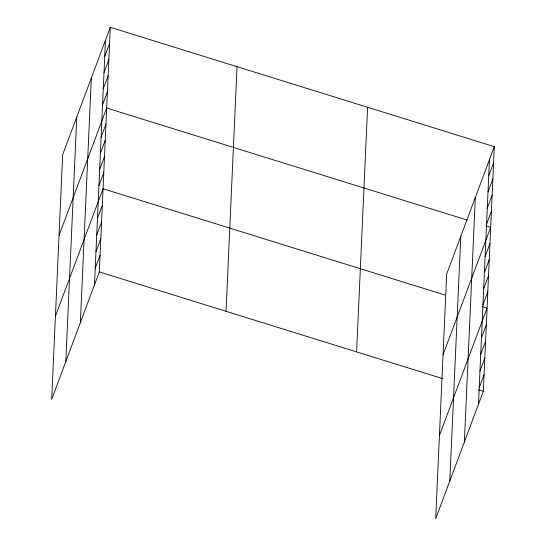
<?xml version="1.0" encoding="UTF-8"?>
<svg xmlns="http://www.w3.org/2000/svg" width="546" height="546" viewBox="0 0 546 546"><rect width="100%" height="100%" fill="white"/><g stroke="black" fill="none" stroke-linecap="round" stroke-linejoin="round"><path stroke-width="0.82" d="M65.807 361.582L76.788 116.96M80.351 322.672L91.332 78.051M94.472 284.91L105.453 40.288M110.306 27.3L62.667 154.723L51.686 399.344L99.324 271.922L110.306 27.3L494.314 146.656L483.333 391.277L435.694 518.7L446.676 274.078L494.314 146.656M226.051 311.309L237.032 66.687M356.613 351.89L367.595 107.269M449.808 480.937L460.797 236.316M464.359 442.028L475.341 197.406M478.48 404.265L489.462 159.644M104.723 56.436L109.582 43.448M103.999 72.577L108.859 59.589M103.276 88.725L108.135 75.737M102.552 104.866L107.405 91.878M59.043 235.449L106.682 108.026L467.137 220.058M101.106 137.162L105.958 124.167M100.375 153.303L105.235 140.315M99.652 169.451L104.511 156.463M98.928 185.592L103.781 172.604M55.419 316.168L103.058 188.752L444.826 294.976M97.454 218.373L102.314 205.385M96.71 235.005L101.563 222.017M95.959 251.645L100.819 238.65M95.216 268.277L100.075 255.289M488.731 175.792L493.591 162.804M488.008 191.939L492.867 178.945M487.285 208.081L492.144 195.093M486.561 224.229L491.414 211.241M443.052 354.804L490.69 227.382L485.817 225.867M485.107 256.518L489.967 243.53M484.384 272.659L489.243 259.671M483.66 288.807L488.52 275.819M482.937 304.955L487.79 291.96M439.428 435.531L487.066 308.108L482.193 306.593M481.463 337.728L486.322 324.74M480.719 354.368L485.571 341.38M479.968 371L484.828 358.012M479.224 387.633L484.077 374.645M99.324 271.922L442.717 378.658M478.46 389.762L483.333 391.277"/></g></svg>
